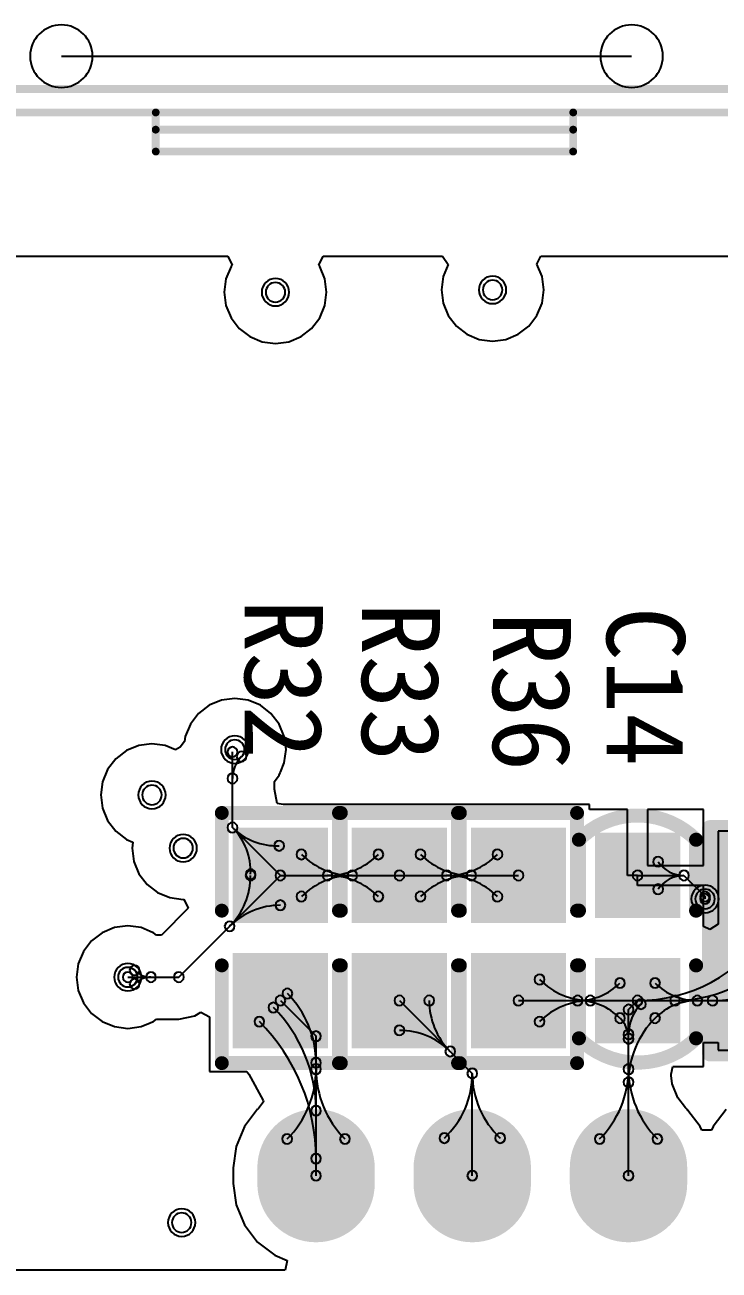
# Model space of a CAD drawing. Header units: inches. Extents: x 32166 to 34772, y 2386 to 4229.
# Drawn here: x 33713.7 to 33752.1, y 3808.8 to 3877.6 of the extents above; entities that cross this region are included whole.
import ezdxf

# ---------------------------------------------------------------- set-up
doc = ezdxf.new("R2010")
doc.units = ezdxf.units.IN
doc.header["$LTSCALE"] = 0.64311
doc.header["$MEASUREMENT"] = 0
for name, color, linetype in [('KEEPOUTLAYER', 6, 'CONTINUOUS'), ('MULTILAYER', 9, 'CONTINUOUS'), ('TOPLAYER', 1, 'CONTINUOUS'), ('TOPOVERLAY', 2, 'CONTINUOUS'), ('TOPPASTE', 8, 'CONTINUOUS'), ('TOPSOLDER', 216, 'CONTINUOUS')]:
    doc.layers.add(name, color=color, linetype=linetype)
doc.styles.get("Standard").update_dxf_attribs({"font": 'txt', "width": 0.8})

msp = doc.modelspace()

# ---------------------------------------------------------------- linework, layer by layer
at = {"layer": 'KEEPOUTLAYER'}
msp.add_line((33715.695, 3875.852), (33747.231, 3875.852), dxfattribs=at)
for centre, start, end in [((33715.695, 3875.852), 0, 180), ((33747.231, 3875.852), 0, 180), ((33715.695, 3875.852), 180, 0), ((33747.231, 3875.852), 180, 0)]:
    msp.add_arc(centre, 1.728, start, end, dxfattribs=at)
at = {"layer": 'MULTILAYER', "const_width": 5.616}
for points in [[(33729.778, 3813.557), (33729.778, 3814.421)], [(33738.418, 3814.421), (33738.418, 3813.557)], [(33747.058, 3814.421), (33747.058, 3813.557)]]:
    msp.add_lwpolyline(points, dxfattribs=at)
at = {"layer": 'MULTILAYER', "const_width": 2.808}
for points in [[(33731.182, 3814.421, 1), (33728.374, 3814.421, 1)], [(33739.822, 3814.421, 1), (33737.014, 3814.421, 1)], [(33748.462, 3814.421, 1), (33745.654, 3814.421, 1)], [(33731.182, 3813.557, 1), (33728.374, 3813.557, 1)], [(33739.822, 3813.557, 1), (33737.014, 3813.557, 1)], [(33748.462, 3813.557, 1), (33745.654, 3813.557, 1)]]:
    msp.add_lwpolyline(points, format="xyb", close=True, dxfattribs=at)
at = {"layer": 'MULTILAYER'}
for centre, start, end in [((33727.533, 3862.806), 0, 180), ((33727.533, 3862.806), 180, 0), ((33739.542, 3862.935), 0, 180), ((33739.542, 3862.935), 180, 0), ((33725.284, 3837.533), 0, 180), ((33725.284, 3837.533), 180, 0), ((33720.706, 3835.028), 0, 180), ((33720.706, 3835.028), 180, 0), ((33722.433, 3832.09), 0, 180), ((33722.433, 3832.09), 180, 0), ((33751.291, 3829.282), 0, 180), ((33751.291, 3829.282), 180, 0), ((33719.367, 3824.962), 0, 180), ((33719.367, 3824.962), 180, 0), ((33722.348, 3811.397), 0, 180), ((33722.348, 3811.397), 180, 0)]:
    msp.add_arc(centre, 0.54, start, end, dxfattribs=at)
at = {"layer": 'TOPLAYER'}
for p, q in [((33698.846, 3864.792), (33724.897, 3864.792)), ((33725.08, 3864.222), (33724.797, 3863.539)), ((33724.897, 3864.792), (33725.14, 3864.3)), ((33725.14, 3864.3), (33725.08, 3864.222)), ((33729.925, 3864.3), (33730.168, 3864.792)), ((33729.985, 3864.222), (33729.925, 3864.3)), ((33730.268, 3863.539), (33729.985, 3864.222)), ((33730.168, 3864.792), (33736.778, 3864.792)), ((33736.778, 3864.792), (33737.083, 3864.336)), ((33737.083, 3864.336), (33736.806, 3863.668)), ((33741.994, 3864.351), (33742.212, 3864.792)), ((33742.277, 3863.668), (33741.994, 3864.351)), ((33742.212, 3864.792), (33752.615, 3864.792)), ((33724.797, 3863.539), (33724.7, 3862.806)), ((33730.365, 3862.806), (33730.268, 3863.539)), ((33736.806, 3863.668), (33736.709, 3862.935)), ((33742.374, 3862.935), (33742.277, 3863.668)), ((33724.7, 3862.806), (33724.797, 3862.073)), ((33730.268, 3862.073), (33730.365, 3862.806)), ((33736.709, 3862.935), (33736.806, 3862.202)), ((33742.277, 3862.202), (33742.374, 3862.935)), ((33736.806, 3862.202), (33737.089, 3861.519)), ((33741.994, 3861.519), (33742.277, 3862.202)), ((33724.797, 3862.073), (33725.08, 3861.39)), ((33729.985, 3861.39), (33730.268, 3862.073)), ((33737.089, 3861.519), (33737.539, 3860.932)), ((33741.544, 3860.932), (33741.994, 3861.519)), ((33725.08, 3861.39), (33725.53, 3860.803)), ((33725.53, 3860.803), (33726.117, 3860.353)), ((33728.949, 3860.353), (33729.535, 3860.803)), ((33729.535, 3860.803), (33729.985, 3861.39)), ((33737.539, 3860.932), (33738.125, 3860.482)), ((33740.958, 3860.482), (33741.544, 3860.932)), ((33726.117, 3860.353), (33726.8, 3860.07)), ((33726.8, 3860.07), (33727.533, 3859.974)), ((33727.533, 3859.974), (33728.266, 3860.07)), ((33728.266, 3860.07), (33728.949, 3860.353)), ((33738.125, 3860.482), (33738.808, 3860.199)), ((33738.808, 3860.199), (33739.542, 3860.103)), ((33739.542, 3860.103), (33740.275, 3860.199)), ((33740.275, 3860.199), (33740.958, 3860.482)), ((33724.551, 3840.269), (33723.868, 3839.986)), ((33725.284, 3840.365), (33724.551, 3840.269)), ((33726.018, 3840.269), (33725.284, 3840.365)), ((33726.701, 3839.986), (33726.018, 3840.269)), ((33723.282, 3839.536), (33722.832, 3838.949)), ((33723.868, 3839.986), (33723.282, 3839.536)), ((33727.287, 3839.536), (33726.701, 3839.986)), ((33727.737, 3838.949), (33727.287, 3839.536)), ((33722.832, 3838.949), (33722.549, 3838.266)), ((33728.02, 3838.266), (33727.737, 3838.949)), ((33722.549, 3838.266), (33722.512, 3837.988)), ((33728.117, 3837.533), (33728.02, 3838.266)), ((33719.29, 3837.48), (33718.704, 3837.03)), ((33719.973, 3837.763), (33719.29, 3837.48)), ((33720.706, 3837.86), (33719.973, 3837.763)), ((33721.439, 3837.763), (33720.706, 3837.86)), ((33722.012, 3837.526), (33721.439, 3837.763)), ((33722.273, 3837.676), (33722.012, 3837.526)), ((33722.512, 3837.988), (33722.273, 3837.676)), ((33725.156, 3833.229), (33725.156, 3837.405)), ((33728.02, 3836.8), (33728.117, 3837.533)), ((33718.704, 3837.03), (33718.254, 3836.444)), ((33727.809, 3836.29), (33728.02, 3836.8)), ((33718.254, 3836.444), (33717.971, 3835.761)), ((33727.477, 3835.778), (33727.737, 3836.117)), ((33727.737, 3836.117), (33727.793, 3836.251)), ((33727.793, 3836.251), (33727.805, 3836.269)), ((33727.805, 3836.269), (33727.809, 3836.29)), ((33717.971, 3835.761), (33717.874, 3835.028)), ((33727.477, 3835.352), (33727.477, 3835.778)), ((33727.637, 3834.548), (33727.477, 3835.352)), ((33717.874, 3835.028), (33717.971, 3834.295)), ((33717.971, 3834.295), (33718.254, 3833.612)), ((33727.737, 3834.544), (33727.637, 3834.548)), ((33727.846, 3834.523), (33727.737, 3834.544)), ((33727.737, 3834.544), (33727.737, 3834.544)), ((33727.737, 3834.544), (33727.737, 3834.544)), ((33727.953, 3834.501), (33727.846, 3834.523)), ((33744.896, 3834.501), (33727.953, 3834.501)), ((33744.896, 3834.227), (33744.896, 3834.501)), ((33747.008, 3834.227), (33744.896, 3834.227)), ((33747.008, 3830.578), (33747.008, 3834.227)), ((33751.205, 3834.227), (33748.106, 3834.227)), ((33748.106, 3834.227), (33748.106, 3831.127)), ((33751.205, 3831.127), (33751.205, 3834.227)), ((33718.254, 3833.612), (33718.704, 3833.025)), ((33725.156, 3833.229), (33727.806, 3830.579)), ((33718.704, 3833.025), (33719.29, 3832.575)), ((33719.29, 3832.575), (33719.646, 3832.428)), ((33762.064, 3833.019), (33752.024, 3833.019)), ((33752.024, 3833.019), (33752.024, 3827.88)), ((33719.646, 3832.428), (33719.601, 3832.09)), ((33719.601, 3832.09), (33719.698, 3831.357)), ((33719.698, 3831.357), (33719.981, 3830.674)), ((33719.981, 3830.674), (33720.431, 3830.087)), ((33722.189, 3824.962), (33727.806, 3830.579)), ((33727.806, 3830.579), (33734.39, 3830.579)), ((33734.39, 3830.579), (33740.973, 3830.579)), ((33747.556, 3830.578), (33747.008, 3830.578)), ((33747.556, 3830.03), (33747.556, 3830.578)), ((33747.557, 3830.579), (33750.125, 3830.579)), ((33748.106, 3831.127), (33751.205, 3831.127)), ((33750.125, 3830.579), (33751.291, 3829.413)), ((33720.431, 3830.087), (33721.017, 3829.637)), ((33751.205, 3830.03), (33747.556, 3830.03)), ((33751.205, 3827.754), (33751.205, 3830.03)), ((33721.017, 3829.637), (33721.7, 3829.354)), ((33721.7, 3829.354), (33722.433, 3829.258)), ((33722.433, 3829.258), (33722.473, 3829.263)), ((33722.473, 3829.263), (33722.715, 3828.771)), ((33751.291, 3829.282), (33751.291, 3829.413)), ((33722.715, 3828.771), (33721.228, 3827.283)), ((33718.634, 3827.698), (33717.951, 3827.415)), ((33719.367, 3827.794), (33718.634, 3827.698)), ((33720.1, 3827.698), (33719.367, 3827.794)), ((33720.61, 3827.487), (33720.1, 3827.698)), ((33751.561, 3827.586), (33751.205, 3827.754)), ((33752.024, 3827.88), (33751.561, 3827.586)), ((33717.951, 3827.415), (33717.364, 3826.965)), ((33720.631, 3827.482), (33720.61, 3827.487)), ((33720.649, 3827.47), (33720.631, 3827.482)), ((33720.783, 3827.415), (33720.649, 3827.47)), ((33720.955, 3827.283), (33720.783, 3827.415)), ((33721.228, 3827.283), (33720.955, 3827.283)), ((33716.914, 3826.378), (33716.631, 3825.695)), ((33717.364, 3826.965), (33716.914, 3826.378)), ((33716.631, 3825.695), (33716.535, 3824.962)), ((33716.535, 3824.962), (33716.631, 3824.229)), ((33719.367, 3824.962), (33722.189, 3824.962)), ((33716.631, 3824.229), (33716.914, 3823.546)), ((33727.806, 3823.667), (33729.778, 3821.694)), ((33734.39, 3823.667), (33738.418, 3819.638)), ((33740.973, 3823.667), (33747.557, 3823.667)), ((33747.058, 3823.168), (33747.557, 3823.667)), ((33747.557, 3823.667), (33753.74, 3823.667)), ((33716.914, 3823.546), (33717.364, 3822.959)), ((33717.364, 3822.959), (33717.951, 3822.509)), ((33723.078, 3822.818), (33723.4, 3823.033)), ((33723.4, 3823.033), (33723.884, 3822.774)), ((33747.058, 3813.989), (33747.058, 3823.168)), ((33717.951, 3822.509), (33718.634, 3822.226)), ((33718.634, 3822.226), (33719.367, 3822.13)), ((33719.367, 3822.13), (33720.1, 3822.226)), ((33720.1, 3822.226), (33720.61, 3822.438)), ((33720.61, 3822.438), (33720.631, 3822.442)), ((33720.631, 3822.442), (33720.649, 3822.454)), ((33720.649, 3822.454), (33720.783, 3822.509)), ((33720.783, 3822.509), (33720.955, 3822.641)), ((33720.955, 3822.641), (33722.189, 3822.641)), ((33722.189, 3822.641), (33723.078, 3822.818)), ((33723.884, 3822.774), (33723.884, 3819.744)), ((33729.778, 3813.989), (33729.778, 3821.694)), ((33751.205, 3820.018), (33751.205, 3821.345)), ((33751.205, 3821.345), (33752.024, 3821.345)), ((33752.024, 3821.345), (33752.024, 3820.923)), ((33752.024, 3820.923), (33762.064, 3820.923)), ((33723.884, 3819.744), (33725.957, 3819.744)), ((33725.957, 3819.744), (33726.069, 3819.607)), ((33726.069, 3819.607), (33726.847, 3818.152)), ((33738.418, 3813.989), (33738.418, 3819.638)), ((33749.41, 3819.517), (33749.425, 3819.594)), ((33749.47, 3819.061), (33749.41, 3819.517)), ((33749.425, 3819.594), (33749.51, 3820.018)), ((33749.51, 3820.018), (33751.205, 3820.018)), ((33749.785, 3818.301), (33749.47, 3819.061)), ((33726.873, 3818.067), (33726.587, 3817.695)), ((33726.847, 3818.152), (33726.873, 3818.067)), ((33750.211, 3817.746), (33749.785, 3818.301)), ((33726.493, 3817.591), (33725.816, 3816.709)), ((33726.539, 3817.66), (33726.493, 3817.591)), ((33726.543, 3817.656), (33726.539, 3817.66)), ((33726.577, 3817.683), (33726.543, 3817.656)), ((33726.587, 3817.695), (33726.577, 3817.683)), ((33750.259, 3817.683), (33750.211, 3817.746)), ((33750.293, 3817.656), (33750.259, 3817.683)), ((33750.297, 3817.66), (33750.293, 3817.656)), ((33750.343, 3817.591), (33750.297, 3817.66)), ((33751.021, 3816.709), (33750.343, 3817.591)), ((33752.463, 3817.656), (33751.736, 3816.709)), ((33725.816, 3816.709), (33725.359, 3815.605)), ((33751.104, 3816.507), (33751.021, 3816.709)), ((33751.736, 3816.709), (33751.653, 3816.507)), ((33751.653, 3816.507), (33751.104, 3816.507)), ((33725.359, 3815.605), (33725.203, 3814.421)), ((33725.203, 3814.421), (33725.203, 3813.557)), ((33725.203, 3813.557), (33725.359, 3812.373)), ((33725.359, 3812.373), (33725.816, 3811.27)), ((33725.816, 3811.27), (33726.543, 3810.322)), ((33726.543, 3810.322), (33727.491, 3809.595)), ((33727.491, 3809.595), (33728.176, 3809.311)), ((33728.176, 3809.311), (33728.069, 3808.773)), ((33728.069, 3808.773), (33711.493, 3808.773))]:
    msp.add_line(p, q, dxfattribs=at)
at = {"layer": 'TOPLAYER', "const_width": 5.616}
for points in [[(33729.778, 3813.557), (33729.778, 3814.421)], [(33738.418, 3814.421), (33738.418, 3813.557)], [(33747.058, 3814.421), (33747.058, 3813.557)]]:
    msp.add_lwpolyline(points, dxfattribs=at)
at = {"layer": 'TOPLAYER', "const_width": 2.808}
for points in [[(33731.182, 3814.421, 1), (33728.374, 3814.421, 1)], [(33739.822, 3814.421, 1), (33737.014, 3814.421, 1)], [(33748.462, 3814.421, 1), (33745.654, 3814.421, 1)], [(33731.182, 3813.557, 1), (33728.374, 3813.557, 1)], [(33739.822, 3813.557, 1), (33737.014, 3813.557, 1)], [(33748.462, 3813.557, 1), (33745.654, 3813.557, 1)]]:
    msp.add_lwpolyline(points, format="xyb", close=True, dxfattribs=at)
at = {"layer": 'TOPLAYER'}
for centre, radius, start, end in [((33727.533, 3862.806), 0.54, 0, 180), ((33727.533, 3862.806), 0.54, 180, 0), ((33739.542, 3862.935), 0.54, 0, 180), ((33739.542, 3862.935), 0.54, 180, 0), ((33725.284, 3837.533), 0.54, 0, 180), ((33725.284, 3837.533), 0.54, 180, 0), ((33725.156, 3837.405), 0.274, 0, 180), ((33725.156, 3837.405), 0.274, 180, 0), ((33725.66, 3837.157), 0.274, 0, 180), ((33725.66, 3837.157), 0.274, 0, 180), ((33726.878, 3835.94), 1.722, 134.99977, 179.99977), ((33726.878, 3835.94), 1.722, 134.99977, 179.99977), ((33725.66, 3837.157), 0.274, 180, 0), ((33725.66, 3837.157), 0.274, 180, 0), ((33725.156, 3835.94), 0.274, 0, 180), ((33725.156, 3835.94), 0.274, 0, 180), ((33720.706, 3835.028), 0.54, 0, 180), ((33725.156, 3835.94), 0.274, 180, 0), ((33725.156, 3835.94), 0.274, 180, 0), ((33720.706, 3835.028), 0.54, 180, 0), ((33725.156, 3833.229), 0.274, 0, 180), ((33725.156, 3833.229), 0.274, 0, 180), ((33725.156, 3833.229), 0.274, 0, 180), ((33725.156, 3833.229), 0.274, 0, 180), ((33725.156, 3833.229), 0.274, 0, 180), ((33725.156, 3833.229), 0.274, 0, 180), ((33725.156, 3833.229), 0.274, 180, 0), ((33725.156, 3833.229), 0.274, 180, 0), ((33725.156, 3833.229), 0.274, 180, 0), ((33725.156, 3833.229), 0.274, 180, 0), ((33725.156, 3833.229), 0.274, 180, 0), ((33725.156, 3833.229), 0.274, 180, 0), ((33727.591, 3835.664), 3.444, 225.00008, 272.42008), ((33727.591, 3835.664), 3.444, 225.00008, 272.42008), ((33722.721, 3830.794), 3.444, 357.57992, 44.99992), ((33722.721, 3830.794), 3.444, 357.57992, 44.99992), ((33722.433, 3832.09), 0.54, 0, 180), ((33722.433, 3832.09), 0.54, 180, 0), ((33727.737, 3832.223), 0.274, 0, 180), ((33727.737, 3832.223), 0.274, 0, 180), ((33727.737, 3832.223), 0.274, 180, 0), ((33727.737, 3832.223), 0.274, 180, 0), ((33728.97, 3831.743), 0.274, 0, 180), ((33728.97, 3831.743), 0.274, 0, 180), ((33733.226, 3831.743), 0.274, 0, 180), ((33733.226, 3831.743), 0.274, 0, 180), ((33735.554, 3831.743), 0.274, 0, 180), ((33735.554, 3831.743), 0.274, 0, 180), ((33739.81, 3831.743), 0.274, 0, 180), ((33739.81, 3831.743), 0.274, 0, 180), ((33728.97, 3831.743), 0.274, 180, 0), ((33728.97, 3831.743), 0.274, 180, 0), ((33731.78, 3834.552), 3.974, 225, 270), ((33731.78, 3834.552), 3.974, 225, 270), ((33730.416, 3834.552), 3.974, 270, 315), ((33730.416, 3834.552), 3.974, 270, 315), ((33733.226, 3831.743), 0.274, 180, 0), ((33733.226, 3831.743), 0.274, 180, 0), ((33735.554, 3831.743), 0.274, 180, 0), ((33735.554, 3831.743), 0.274, 180, 0), ((33738.363, 3834.552), 3.974, 225, 270), ((33738.363, 3834.552), 3.974, 225, 270), ((33737, 3834.552), 3.974, 270, 315), ((33737, 3834.552), 3.974, 270, 315), ((33739.81, 3831.743), 0.274, 180, 0), ((33739.81, 3831.743), 0.274, 180, 0), ((33748.697, 3831.341), 0.274, 0, 180), ((33748.697, 3831.341), 0.274, 0, 180), ((33748.697, 3831.341), 0.274, 180, 0), ((33748.697, 3831.341), 0.274, 180, 0), ((33750.125, 3832.296), 1.718, 213.77906, 270.00006), ((33750.125, 3832.296), 1.718, 213.77906, 270.00006), ((33722.187, 3830.579), 3.974, 315, 0), ((33722.187, 3830.579), 3.974, 315, 0), ((33726.16, 3830.579), 0.274, 0, 180), ((33726.16, 3830.579), 0.274, 0, 180), ((33726.16, 3830.579), 0.274, 180, 0), ((33726.16, 3830.579), 0.274, 180, 0), ((33726.162, 3830.648), 0.274, 0, 180), ((33726.162, 3830.648), 0.274, 0, 180), ((33726.162, 3830.648), 0.274, 180, 0), ((33726.162, 3830.648), 0.274, 180, 0), ((33727.806, 3830.579), 0.274, 0, 180), ((33727.806, 3830.579), 0.274, 0, 180), ((33727.806, 3830.579), 0.274, 0, 180), ((33727.806, 3830.579), 0.274, 180, 0), ((33727.806, 3830.579), 0.274, 180, 0), ((33727.806, 3830.579), 0.274, 180, 0), ((33731.78, 3826.605), 3.974, 90, 135), ((33731.78, 3826.605), 3.974, 90, 135), ((33730.416, 3830.579), 0.274, 0, 180), ((33730.416, 3830.579), 0.274, 0, 180), ((33730.416, 3830.579), 0.274, 0, 180), ((33730.416, 3830.579), 0.274, 0, 180), ((33730.416, 3830.579), 0.274, 180, 0), ((33730.416, 3830.579), 0.274, 180, 0), ((33730.416, 3830.579), 0.274, 180, 0), ((33730.416, 3830.579), 0.274, 180, 0), ((33730.416, 3826.605), 3.974, 45, 90), ((33730.416, 3826.605), 3.974, 45, 90), ((33731.78, 3830.579), 0.274, 0, 180), ((33731.78, 3830.579), 0.274, 0, 180), ((33731.78, 3830.579), 0.274, 0, 180), ((33731.78, 3830.579), 0.274, 0, 180), ((33731.78, 3830.579), 0.274, 180, 0), ((33731.78, 3830.579), 0.274, 180, 0), ((33731.78, 3830.579), 0.274, 180, 0), ((33731.78, 3830.579), 0.274, 180, 0), ((33734.39, 3830.579), 0.274, 0, 180), ((33734.39, 3830.579), 0.274, 0, 180), ((33734.39, 3830.579), 0.274, 180, 0), ((33734.39, 3830.579), 0.274, 180, 0), ((33738.363, 3826.605), 3.974, 90, 135), ((33738.363, 3826.605), 3.974, 90, 135), ((33737, 3830.579), 0.274, 0, 180), ((33737, 3830.579), 0.274, 0, 180), ((33737, 3830.579), 0.274, 0, 180), ((33737, 3830.579), 0.274, 0, 180), ((33737, 3830.579), 0.274, 180, 0), ((33737, 3830.579), 0.274, 180, 0), ((33737, 3830.579), 0.274, 180, 0), ((33737, 3830.579), 0.274, 180, 0), ((33737, 3826.605), 3.974, 45, 90), ((33737, 3826.605), 3.974, 45, 90), ((33738.363, 3830.579), 0.274, 0, 180), ((33738.363, 3830.579), 0.274, 0, 180), ((33738.363, 3830.579), 0.274, 0, 180), ((33738.363, 3830.579), 0.274, 0, 180), ((33738.363, 3830.579), 0.274, 180, 0), ((33738.363, 3830.579), 0.274, 180, 0), ((33738.363, 3830.579), 0.274, 180, 0), ((33738.363, 3830.579), 0.274, 180, 0), ((33740.973, 3830.579), 0.274, 0, 180), ((33740.973, 3830.579), 0.274, 180, 0), ((33747.557, 3830.579), 0.274, 0, 180), ((33747.557, 3830.579), 0.274, 180, 0), ((33750.125, 3828.861), 1.718, 89.99994, 146.22094), ((33750.125, 3828.861), 1.718, 89.99994, 146.22094), ((33750.125, 3830.579), 0.274, 0, 180), ((33750.125, 3830.579), 0.274, 0, 180), ((33750.125, 3830.579), 0.274, 0, 180), ((33750.125, 3830.579), 0.274, 0, 180), ((33750.125, 3830.579), 0.274, 180, 0), ((33750.125, 3830.579), 0.274, 180, 0), ((33750.125, 3830.579), 0.274, 180, 0), ((33750.125, 3830.579), 0.274, 180, 0), ((33750.125, 3830.579), 0.274, 0, 180), ((33750.125, 3830.579), 0.274, 0, 180), ((33750.125, 3830.579), 0.274, 180, 0), ((33750.125, 3830.579), 0.274, 180, 0), ((33748.697, 3829.816), 0.274, 0, 180), ((33748.697, 3829.816), 0.274, 0, 180), ((33748.697, 3829.816), 0.274, 180, 0), ((33748.697, 3829.816), 0.274, 180, 0), ((33751.291, 3829.282), 0.54, 0, 180), ((33727.806, 3828.933), 0.274, 0, 180), ((33727.806, 3828.933), 0.274, 0, 180), ((33728.97, 3829.415), 0.274, 0, 180), ((33728.97, 3829.415), 0.274, 0, 180), ((33728.97, 3829.415), 0.274, 180, 0), ((33728.97, 3829.415), 0.274, 180, 0), ((33733.226, 3829.415), 0.274, 0, 180), ((33733.226, 3829.415), 0.274, 0, 180), ((33733.226, 3829.415), 0.274, 180, 0), ((33733.226, 3829.415), 0.274, 180, 0), ((33735.554, 3829.415), 0.274, 0, 180), ((33735.554, 3829.415), 0.274, 0, 180), ((33735.554, 3829.415), 0.274, 180, 0), ((33735.554, 3829.415), 0.274, 180, 0), ((33739.81, 3829.415), 0.274, 0, 180), ((33739.81, 3829.415), 0.274, 0, 180), ((33739.81, 3829.415), 0.274, 180, 0), ((33739.81, 3829.415), 0.274, 180, 0), ((33751.291, 3829.282), 0.54, 180, 0), ((33751.291, 3829.413), 0.274, 0, 180), ((33751.291, 3829.413), 0.274, 0, 180), ((33751.291, 3829.282), 0.274, 0, 180), ((33751.291, 3829.413), 0.274, 180, 0), ((33751.291, 3829.413), 0.274, 180, 0), ((33751.291, 3829.282), 0.274, 180, 0), ((33727.806, 3824.959), 3.974, 90, 135), ((33727.806, 3824.959), 3.974, 90, 135), ((33727.806, 3828.933), 0.274, 180, 0), ((33727.806, 3828.933), 0.274, 180, 0), ((33724.996, 3827.769), 0.274, 0, 180), ((33724.996, 3827.769), 0.274, 0, 180), ((33724.996, 3827.769), 0.274, 0, 180), ((33724.996, 3827.769), 0.274, 0, 180), ((33724.996, 3827.769), 0.274, 180, 0), ((33724.996, 3827.769), 0.274, 180, 0), ((33724.996, 3827.769), 0.274, 180, 0), ((33724.996, 3827.769), 0.274, 180, 0), ((33747.557, 3832.398), 8.731, 269.99999, 325.76499), ((33747.557, 3832.398), 8.731, 269.99999, 325.76499), ((33749.631, 3830.987), 7.32, 269.99997, 325.76497), ((33749.631, 3830.987), 7.32, 269.99997, 325.76497), ((33751.705, 3829.575), 5.909, 269.99995, 325.76495), ((33751.705, 3829.575), 5.909, 269.99995, 325.76495), ((33719.367, 3824.962), 0.54, 0, 180), ((33719.367, 3824.962), 0.54, 180, 0), ((33719.367, 3824.962), 0.274, 0, 180), ((33719.367, 3824.962), 0.274, 180, 0), ((33719.743, 3825.338), 0.274, 0, 180), ((33719.743, 3825.338), 0.274, 0, 180), ((33719.743, 3825.338), 0.274, 180, 0), ((33719.743, 3825.338), 0.274, 180, 0), ((33720.65, 3826.245), 1.283, 224.99963, 269.99963), ((33720.65, 3826.245), 1.283, 224.99963, 269.99963), ((33720.65, 3823.679), 1.283, 90.00037, 135.00037), ((33720.65, 3823.679), 1.283, 90.00037, 135.00037), ((33720.65, 3824.962), 0.274, 0, 180), ((33720.65, 3824.962), 0.274, 0, 180), ((33720.65, 3824.962), 0.274, 0, 180), ((33720.65, 3824.962), 0.274, 0, 180), ((33720.65, 3824.962), 0.274, 180, 0), ((33720.65, 3824.962), 0.274, 180, 0), ((33720.65, 3824.962), 0.274, 180, 0), ((33720.65, 3824.962), 0.274, 180, 0), ((33722.189, 3824.962), 0.274, 0, 180), ((33722.189, 3824.962), 0.274, 0, 180), ((33722.189, 3824.962), 0.274, 180, 0), ((33722.189, 3824.962), 0.274, 180, 0), ((33742.137, 3824.831), 0.274, 0, 180), ((33742.137, 3824.831), 0.274, 0, 180), ((33719.743, 3824.586), 0.274, 0, 180), ((33719.743, 3824.586), 0.274, 0, 180), ((33719.743, 3824.586), 0.274, 180, 0), ((33719.743, 3824.586), 0.274, 180, 0), ((33728.194, 3824.055), 0.274, 0, 180), ((33728.194, 3824.055), 0.274, 0, 180), ((33742.137, 3824.831), 0.274, 180, 0), ((33742.137, 3824.831), 0.274, 180, 0), ((33744.947, 3827.64), 3.974, 225, 270), ((33744.947, 3827.64), 3.974, 225, 270), ((33744.246, 3826.978), 3.311, 269.99986, 314.99986), ((33744.246, 3826.978), 3.311, 269.99986, 314.99986), ((33746.587, 3824.637), 0.274, 0, 180), ((33746.587, 3824.637), 0.274, 0, 180), ((33746.587, 3824.637), 0.274, 180, 0), ((33746.587, 3824.637), 0.274, 180, 0), ((33748.527, 3824.637), 0.274, 0, 180), ((33748.527, 3824.637), 0.274, 0, 180), ((33748.527, 3824.637), 0.274, 180, 0), ((33748.527, 3824.637), 0.274, 180, 0), ((33750.868, 3826.978), 3.311, 225.00014, 270.00014), ((33750.868, 3826.978), 3.311, 225.00014, 270.00014), ((33727.806, 3823.667), 0.274, 0, 180), ((33727.806, 3823.667), 0.274, 180, 0), ((33728.194, 3824.055), 0.274, 180, 0), ((33728.194, 3824.055), 0.274, 180, 0), ((33724.369, 3820.23), 5.409, 0.00009, 45.00009), ((33724.369, 3820.23), 5.409, 0.00009, 45.00009), ((33734.39, 3823.667), 0.274, 0, 180), ((33734.39, 3823.667), 0.274, 180, 0), ((33736.036, 3823.667), 0.274, 0, 180), ((33736.036, 3823.667), 0.274, 0, 180), ((33736.036, 3823.667), 0.274, 180, 0), ((33736.036, 3823.667), 0.274, 180, 0), ((33740.009, 3823.667), 3.974, 180, 225), ((33740.009, 3823.667), 3.974, 180, 225), ((33740.973, 3823.667), 0.274, 0, 180), ((33740.973, 3823.667), 0.274, 180, 0), ((33744.947, 3819.693), 3.974, 90, 135), ((33744.947, 3819.693), 3.974, 90, 135), ((33744.246, 3823.667), 0.274, 0, 180), ((33744.246, 3823.667), 0.274, 0, 180), ((33744.246, 3823.667), 0.274, 0, 180), ((33744.246, 3823.667), 0.274, 0, 180), ((33744.246, 3823.667), 0.274, 180, 0), ((33744.246, 3823.667), 0.274, 180, 0), ((33744.246, 3823.667), 0.274, 180, 0), ((33744.246, 3823.667), 0.274, 180, 0), ((33744.246, 3820.355), 3.311, 45.00014, 90.00014), ((33744.246, 3820.355), 3.311, 45.00014, 90.00014), ((33744.947, 3823.667), 0.274, 0, 180), ((33744.947, 3823.667), 0.274, 0, 180), ((33744.947, 3823.667), 0.274, 0, 180), ((33744.947, 3823.667), 0.274, 0, 180), ((33744.947, 3823.667), 0.274, 180, 0), ((33744.947, 3823.667), 0.274, 180, 0), ((33744.947, 3823.667), 0.274, 180, 0), ((33744.947, 3823.667), 0.274, 180, 0), ((33747.557, 3823.667), 0.274, 0, 180), ((33747.557, 3823.667), 0.274, 0, 180), ((33747.557, 3823.667), 0.274, 0, 180), ((33747.557, 3823.667), 0.274, 0, 180), ((33747.557, 3823.667), 0.274, 0, 180), ((33747.557, 3823.667), 0.274, 180, 0), ((33747.557, 3823.667), 0.274, 180, 0), ((33747.557, 3823.667), 0.274, 180, 0), ((33747.557, 3823.667), 0.274, 180, 0), ((33747.557, 3823.667), 0.274, 180, 0), ((33747.751, 3823.473), 0.274, 0, 180), ((33747.751, 3823.473), 0.274, 0, 180), ((33750.868, 3820.355), 3.311, 89.99986, 134.99986), ((33750.868, 3820.355), 3.311, 89.99986, 134.99986), ((33749.631, 3823.667), 0.274, 0, 180), ((33749.631, 3823.667), 0.274, 0, 180), ((33749.631, 3823.667), 0.274, 180, 0), ((33749.631, 3823.667), 0.274, 180, 0), ((33750.868, 3823.667), 0.274, 0, 180), ((33750.868, 3823.667), 0.274, 0, 180), ((33750.868, 3823.667), 0.274, 0, 180), ((33750.868, 3823.667), 0.274, 0, 180), ((33750.868, 3823.667), 0.274, 180, 0), ((33750.868, 3823.667), 0.274, 180, 0), ((33750.868, 3823.667), 0.274, 180, 0), ((33750.868, 3823.667), 0.274, 180, 0), ((33751.705, 3823.667), 0.274, 0, 180), ((33751.705, 3823.667), 0.274, 0, 180), ((33751.705, 3823.667), 0.274, 180, 0), ((33751.705, 3823.667), 0.274, 180, 0), ((33727.418, 3823.279), 0.274, 0, 180), ((33727.418, 3823.279), 0.274, 0, 180), ((33727.418, 3823.279), 0.274, 180, 0), ((33727.418, 3823.279), 0.274, 180, 0), ((33721.72, 3817.581), 8.059, 359.99994, 44.99994), ((33721.72, 3817.581), 8.059, 359.99994, 44.99994), ((33746.587, 3822.697), 0.274, 0, 180), ((33746.587, 3822.697), 0.274, 0, 180), ((33746.587, 3822.697), 0.274, 0, 180), ((33746.587, 3822.697), 0.274, 0, 180), ((33747.058, 3823.168), 0.274, 0, 180), ((33747.058, 3823.168), 0.274, 0, 180), ((33747.058, 3823.168), 0.274, 180, 0), ((33747.058, 3823.168), 0.274, 180, 0), ((33749.423, 3821.8), 2.365, 134.9998, 179.9998), ((33749.423, 3821.8), 2.365, 134.9998, 179.9998), ((33747.751, 3823.473), 0.274, 180, 0), ((33747.751, 3823.473), 0.274, 180, 0), ((33748.527, 3822.697), 0.274, 0, 180), ((33748.527, 3822.697), 0.274, 0, 180), ((33748.527, 3822.697), 0.274, 0, 180), ((33748.527, 3822.697), 0.274, 0, 180), ((33726.642, 3822.503), 0.274, 0, 180), ((33726.642, 3822.503), 0.274, 0, 180), ((33726.642, 3822.503), 0.274, 180, 0), ((33726.642, 3822.503), 0.274, 180, 0), ((33719.071, 3814.931), 10.708, 0, 45), ((33719.071, 3814.931), 10.708, 0, 45), ((33734.39, 3822.021), 0.274, 0, 180), ((33734.39, 3822.021), 0.274, 0, 180), ((33742.137, 3822.503), 0.274, 0, 180), ((33742.137, 3822.503), 0.274, 0, 180), ((33742.137, 3822.503), 0.274, 180, 0), ((33742.137, 3822.503), 0.274, 180, 0), ((33746.587, 3822.697), 0.274, 180, 0), ((33746.587, 3822.697), 0.274, 180, 0), ((33746.587, 3822.697), 0.274, 180, 0), ((33746.587, 3822.697), 0.274, 180, 0), ((33745.45, 3821.559), 1.609, 359.99971, 44.99971), ((33745.45, 3821.559), 1.609, 359.99971, 44.99971), ((33752.072, 3819.151), 5.014, 135.00009, 180.00009), ((33752.072, 3819.151), 5.014, 135.00009, 180.00009), ((33748.527, 3822.697), 0.274, 180, 0), ((33748.527, 3822.697), 0.274, 180, 0), ((33748.527, 3822.697), 0.274, 180, 0), ((33748.527, 3822.697), 0.274, 180, 0), ((33729.778, 3821.694), 0.274, 0, 180), ((33729.778, 3821.694), 0.274, 0, 180), ((33729.778, 3821.694), 0.274, 180, 0), ((33729.778, 3821.694), 0.274, 180, 0), ((33734.39, 3822.021), 0.274, 180, 0), ((33734.39, 3822.021), 0.274, 180, 0), ((33734.39, 3818.047), 3.974, 45, 90), ((33734.39, 3818.047), 3.974, 45, 90), ((33747.058, 3821.8), 0.274, 0, 180), ((33747.058, 3821.8), 0.274, 0, 180), ((33747.058, 3821.559), 0.274, 0, 180), ((33747.058, 3821.559), 0.274, 0, 180), ((33747.058, 3821.8), 0.274, 180, 0), ((33747.058, 3821.8), 0.274, 180, 0), ((33747.058, 3821.559), 0.274, 180, 0), ((33747.058, 3821.559), 0.274, 180, 0), ((33737.2, 3820.857), 0.274, 0, 180), ((33737.2, 3820.857), 0.274, 0, 180), ((33737.2, 3820.857), 0.274, 0, 180), ((33737.2, 3820.857), 0.274, 0, 180), ((33737.2, 3820.857), 0.274, 180, 0), ((33737.2, 3820.857), 0.274, 180, 0), ((33737.2, 3820.857), 0.274, 180, 0), ((33737.2, 3820.857), 0.274, 180, 0), ((33729.778, 3820.23), 0.274, 0, 180), ((33729.778, 3820.23), 0.274, 0, 180), ((33729.778, 3820.23), 0.274, 180, 0), ((33729.778, 3820.23), 0.274, 180, 0), ((33729.778, 3819.876), 0.274, 0, 180), ((33729.778, 3819.876), 0.274, 0, 180), ((33729.778, 3819.876), 0.274, 0, 180), ((33729.778, 3819.876), 0.274, 0, 180), ((33747.058, 3819.876), 0.274, 0, 180), ((33747.058, 3819.876), 0.274, 0, 180), ((33747.058, 3819.876), 0.274, 0, 180), ((33747.058, 3819.876), 0.274, 0, 180), ((33724.324, 3819.876), 5.455, 314.99999, 359.99999), ((33724.324, 3819.876), 5.455, 314.99999, 359.99999), ((33729.778, 3819.876), 0.274, 180, 0), ((33729.778, 3819.876), 0.274, 180, 0), ((33729.778, 3819.876), 0.274, 180, 0), ((33729.778, 3819.876), 0.274, 180, 0), ((33735.233, 3819.876), 5.455, 180.00001, 225.00001), ((33735.233, 3819.876), 5.455, 180.00001, 225.00001), ((33733.526, 3819.638), 4.893, 313.16407, 0.00007), ((33733.526, 3819.638), 4.893, 313.16407, 0.00007), ((33738.418, 3819.638), 0.274, 0, 180), ((33738.418, 3819.638), 0.274, 0, 180), ((33738.418, 3819.638), 0.274, 0, 180), ((33738.418, 3819.638), 0.274, 0, 180), ((33738.418, 3819.638), 0.274, 0, 180), ((33738.418, 3819.638), 0.274, 0, 180), ((33738.418, 3819.638), 0.274, 180, 0), ((33738.418, 3819.638), 0.274, 180, 0), ((33738.418, 3819.638), 0.274, 180, 0), ((33738.418, 3819.638), 0.274, 180, 0), ((33738.418, 3819.638), 0.274, 180, 0), ((33738.418, 3819.638), 0.274, 180, 0), ((33743.311, 3819.638), 4.893, 179.99993, 226.83593), ((33743.311, 3819.638), 4.893, 179.99993, 226.83593), ((33741.604, 3819.876), 5.455, 314.99999, 359.99999), ((33741.604, 3819.876), 5.455, 314.99999, 359.99999), ((33747.058, 3819.876), 0.274, 180, 0), ((33747.058, 3819.876), 0.274, 180, 0), ((33747.058, 3819.876), 0.274, 180, 0), ((33747.058, 3819.876), 0.274, 180, 0), ((33752.513, 3819.876), 5.455, 180.00001, 225.00001), ((33752.513, 3819.876), 5.455, 180.00001, 225.00001), ((33747.058, 3819.151), 0.274, 0, 180), ((33747.058, 3819.151), 0.274, 0, 180), ((33747.058, 3819.151), 0.274, 180, 0), ((33747.058, 3819.151), 0.274, 180, 0), ((33729.778, 3817.581), 0.274, 0, 180), ((33729.778, 3817.581), 0.274, 0, 180), ((33729.778, 3817.581), 0.274, 180, 0), ((33729.778, 3817.581), 0.274, 180, 0), ((33728.181, 3816.019), 0.274, 0, 180), ((33728.181, 3816.019), 0.274, 0, 180), ((33728.181, 3816.019), 0.274, 180, 0), ((33728.181, 3816.019), 0.274, 180, 0), ((33731.376, 3816.019), 0.274, 0, 180), ((33731.376, 3816.019), 0.274, 0, 180), ((33731.376, 3816.019), 0.274, 180, 0), ((33731.376, 3816.019), 0.274, 180, 0), ((33736.873, 3816.069), 0.274, 0, 180), ((33736.873, 3816.069), 0.274, 0, 180), ((33736.873, 3816.069), 0.274, 180, 0), ((33736.873, 3816.069), 0.274, 180, 0), ((33739.964, 3816.069), 0.274, 0, 180), ((33739.964, 3816.069), 0.274, 0, 180), ((33739.964, 3816.069), 0.274, 180, 0), ((33739.964, 3816.069), 0.274, 180, 0), ((33745.461, 3816.019), 0.274, 0, 180), ((33745.461, 3816.019), 0.274, 0, 180), ((33745.461, 3816.019), 0.274, 180, 0), ((33745.461, 3816.019), 0.274, 180, 0), ((33748.656, 3816.019), 0.274, 0, 180), ((33748.656, 3816.019), 0.274, 0, 180), ((33748.656, 3816.019), 0.274, 180, 0), ((33748.656, 3816.019), 0.274, 180, 0), ((33729.778, 3814.931), 0.274, 0, 180), ((33729.778, 3814.931), 0.274, 0, 180), ((33729.778, 3814.931), 0.274, 180, 0), ((33729.778, 3814.931), 0.274, 180, 0), ((33729.778, 3813.989), 0.274, 0, 180), ((33729.778, 3813.989), 0.274, 180, 0), ((33738.418, 3813.989), 0.274, 0, 180), ((33738.418, 3813.989), 0.274, 180, 0), ((33747.058, 3813.989), 0.274, 0, 180), ((33747.058, 3813.989), 0.274, 180, 0), ((33722.348, 3811.397), 0.54, 0, 180), ((33722.348, 3811.397), 0.54, 180, 0)]:
    msp.add_arc(centre, radius, start, end, dxfattribs=at)
for points in [[(33730.001, 3828.384), (33730.001, 3832.773), (33725.612, 3828.384), (33725.612, 3832.773)], [(33736.584, 3828.384), (33736.584, 3832.773), (33732.195, 3828.384), (33732.195, 3832.773)], [(33743.168, 3828.384), (33743.168, 3832.773), (33738.779, 3828.384), (33738.779, 3832.773)], [(33745.637, 3832.499), (33745.637, 3828.658), (33749.477, 3832.499), (33749.477, 3828.658)], [(33730.001, 3821.472), (33730.001, 3825.861), (33725.612, 3821.472), (33725.612, 3825.861)], [(33736.584, 3821.472), (33736.584, 3825.861), (33732.195, 3821.472), (33732.195, 3825.861)], [(33743.168, 3821.472), (33743.168, 3825.861), (33738.779, 3821.472), (33738.779, 3825.861)], [(33745.637, 3825.587), (33745.637, 3821.746), (33749.477, 3825.587), (33749.477, 3821.746)]]:
    msp.add_solid(points, dxfattribs=at)
at = {"layer": 'TOPOVERLAY'}
for points, const_width in [([(33622.417, 3874.037), (33765.409, 3874.037)], 0.432), ([(33622.417, 3872.741), (33765.409, 3872.741)], 0.432), ([(33720.913, 3870.581), (33720.913, 3872.741)], 0.432), ([(33744, 3871.791), (33744, 3872.741)], 0.432), ([(33720.913, 3871.791), (33744, 3871.791)], 0.432), ([(33743.995, 3870.581), (33743.995, 3871.791)], 0.432), ([(33720.913, 3870.581), (33743.995, 3870.581)], 0.432), ([(33724.566, 3834.035), (33731.046, 3834.035)], 0.768), ([(33724.566, 3828.635), (33724.566, 3834.035)], 0.768), ([(33731.046, 3828.635), (33731.046, 3834.035)], 0.768), ([(33731.15, 3834.035), (33737.63, 3834.035)], 0.768), ([(33731.15, 3828.635), (33731.15, 3834.035)], 0.768), ([(33737.63, 3828.635), (33737.63, 3834.035)], 0.768), ([(33737.733, 3834.035), (33744.213, 3834.035)], 0.768), ([(33737.733, 3828.635), (33737.733, 3834.035)], 0.768), ([(33744.213, 3828.635), (33744.213, 3834.035)], 0.768), ([(33751.558, 3833.205), (33774.6, 3833.205)], 0.864), ([(33751.558, 3820.737), (33751.558, 3833.205)], 0.864), ([(33744.317, 3828.635), (33744.317, 3832.554)], 0.778), ([(33750.797, 3828.635), (33750.797, 3832.554)], 0.778), ([(33724.566, 3820.211), (33724.566, 3825.611)], 0.768), ([(33731.046, 3820.211), (33731.046, 3825.611)], 0.768), ([(33731.15, 3820.211), (33731.15, 3825.611)], 0.768), ([(33737.63, 3820.211), (33737.63, 3825.611)], 0.768), ([(33737.733, 3820.211), (33737.733, 3825.611)], 0.768), ([(33744.213, 3820.211), (33744.213, 3825.611)], 0.768), ([(33744.317, 3821.581), (33744.317, 3825.611)], 0.778), ([(33750.797, 3821.581), (33750.797, 3825.611)], 0.778), ([(33751.558, 3820.737), (33774.6, 3820.737)], 0.864), ([(33724.566, 3820.211), (33731.046, 3820.211)], 0.768), ([(33731.15, 3820.211), (33737.63, 3820.211)], 0.768), ([(33737.733, 3820.211), (33744.213, 3820.211)], 0.768)]:
    msp.add_lwpolyline(points, dxfattribs=dict(at, const_width=const_width))
for points, const_width in [([(33720.805, 3872.741, 1), (33721.021, 3872.741, 1)], 0.216), ([(33743.892, 3872.741, 1), (33744.108, 3872.741, 1)], 0.216), ([(33720.805, 3871.791, 1), (33721.021, 3871.791, 1)], 0.216), ([(33743.887, 3871.791, 1), (33744.103, 3871.791, 1)], 0.216), ([(33743.892, 3871.791, 1), (33744.108, 3871.791, 1)], 0.216), ([(33743.892, 3871.791, 1), (33744.108, 3871.791, 1)], 0.216), ([(33720.805, 3870.581, 1), (33721.021, 3870.581, 1)], 0.216), ([(33720.805, 3870.581, 1), (33721.021, 3870.581, 1)], 0.216), ([(33743.887, 3870.581, 1), (33744.103, 3870.581, 1)], 0.216), ([(33743.887, 3870.581, 1), (33744.103, 3870.581, 1)], 0.216), ([(33724.374, 3834.035, 1), (33724.758, 3834.035, 1)], 0.384), ([(33724.374, 3834.035, 1), (33724.758, 3834.035, 1)], 0.384), ([(33730.854, 3834.035, 1), (33731.238, 3834.035, 1)], 0.384), ([(33730.854, 3834.035, 1), (33731.238, 3834.035, 1)], 0.384), ([(33730.958, 3834.035, 1), (33731.342, 3834.035, 1)], 0.384), ([(33730.958, 3834.035, 1), (33731.342, 3834.035, 1)], 0.384), ([(33737.438, 3834.035, 1), (33737.822, 3834.035, 1)], 0.384), ([(33737.438, 3834.035, 1), (33737.822, 3834.035, 1)], 0.384), ([(33737.541, 3834.035, 1), (33737.925, 3834.035, 1)], 0.384), ([(33737.541, 3834.035, 1), (33737.925, 3834.035, 1)], 0.384), ([(33744.021, 3834.035, 1), (33744.405, 3834.035, 1)], 0.384), ([(33744.021, 3834.035, 1), (33744.405, 3834.035, 1)], 0.384), ([(33751.774, 3833.205, 1), (33751.342, 3833.205, 1)], 0.432), ([(33751.774, 3833.205, 1), (33751.342, 3833.205, 1)], 0.432), ([(33744.511, 3832.554, 1), (33744.123, 3832.554, 1)], 0.389), ([(33744.511, 3832.554, 1), (33744.123, 3832.554, 1)], 0.389), ([(33750.991, 3832.554, 1), (33750.603, 3832.554, 1)], 0.389), ([(33750.991, 3832.554, 1), (33750.603, 3832.554, 1)], 0.389), ([(33724.374, 3828.635, 1), (33724.758, 3828.635, 1)], 0.384), ([(33730.854, 3828.635, 1), (33731.238, 3828.635, 1)], 0.384), ([(33730.958, 3828.635, 1), (33731.342, 3828.635, 1)], 0.384), ([(33737.438, 3828.635, 1), (33737.822, 3828.635, 1)], 0.384), ([(33737.541, 3828.635, 1), (33737.925, 3828.635, 1)], 0.384), ([(33744.021, 3828.635, 1), (33744.405, 3828.635, 1)], 0.384), ([(33744.511, 3828.635, 1), (33744.123, 3828.635, 1)], 0.389), ([(33750.991, 3828.635, 1), (33750.603, 3828.635, 1)], 0.389), ([(33724.374, 3825.611, 1), (33724.758, 3825.611, 1)], 0.384), ([(33730.854, 3825.611, 1), (33731.238, 3825.611, 1)], 0.384), ([(33730.958, 3825.611, 1), (33731.342, 3825.611, 1)], 0.384), ([(33737.438, 3825.611, 1), (33737.822, 3825.611, 1)], 0.384), ([(33737.541, 3825.611, 1), (33737.925, 3825.611, 1)], 0.384), ([(33744.021, 3825.611, 1), (33744.405, 3825.611, 1)], 0.384), ([(33744.511, 3825.611, 1), (33744.123, 3825.611, 1)], 0.389), ([(33750.991, 3825.611, 1), (33750.603, 3825.611, 1)], 0.389), ([(33744.511, 3821.581, 1), (33744.123, 3821.581, 1)], 0.389), ([(33744.511, 3821.581, 1), (33744.123, 3821.581, 1)], 0.389), ([(33750.991, 3821.581, 1), (33750.603, 3821.581, 1)], 0.389), ([(33750.991, 3821.581, 1), (33750.603, 3821.581, 1)], 0.389), ([(33751.774, 3820.737, 1), (33751.342, 3820.737, 1)], 0.432), ([(33751.774, 3820.737, 1), (33751.342, 3820.737, 1)], 0.432), ([(33724.374, 3820.211, 1), (33724.758, 3820.211, 1)], 0.384), ([(33724.374, 3820.211, 1), (33724.758, 3820.211, 1)], 0.384), ([(33730.854, 3820.211, 1), (33731.238, 3820.211, 1)], 0.384), ([(33730.854, 3820.211, 1), (33731.238, 3820.211, 1)], 0.384), ([(33730.958, 3820.211, 1), (33731.342, 3820.211, 1)], 0.384), ([(33730.958, 3820.211, 1), (33731.342, 3820.211, 1)], 0.384), ([(33737.438, 3820.211, 1), (33737.822, 3820.211, 1)], 0.384), ([(33737.438, 3820.211, 1), (33737.822, 3820.211, 1)], 0.384), ([(33737.541, 3820.211, 1), (33737.925, 3820.211, 1)], 0.384), ([(33737.541, 3820.211, 1), (33737.925, 3820.211, 1)], 0.384), ([(33744.021, 3820.211, 1), (33744.405, 3820.211, 1)], 0.384), ([(33744.021, 3820.211, 1), (33744.405, 3820.211, 1)], 0.384)]:
    msp.add_lwpolyline(points, format="xyb", close=True, dxfattribs=dict(at, const_width=const_width))
at = {"layer": 'TOPOVERLAY', "const_width": 0.778}
for points in [[(33744.317, 3832.554, -0.414214), (33750.797, 3832.554)], [(33750.797, 3821.581, -0.414214), (33744.317, 3821.581)]]:
    msp.add_lwpolyline(points, format="xyb", dxfattribs=at)
at = {"layer": 'TOPOVERLAY'}
msp.add_solid([(33754.79, 3833.2), (33751.558, 3833.2), (33754.79, 3820.733), (33751.558, 3820.733)], dxfattribs=at)
at = {"layer": 'TOPPASTE'}
for points in [[(33730.001, 3828.384), (33730.001, 3832.773), (33725.612, 3828.384), (33725.612, 3832.773)], [(33736.584, 3828.384), (33736.584, 3832.773), (33732.195, 3828.384), (33732.195, 3832.773)], [(33743.168, 3828.384), (33743.168, 3832.773), (33738.779, 3828.384), (33738.779, 3832.773)], [(33745.637, 3832.499), (33745.637, 3828.658), (33749.477, 3832.499), (33749.477, 3828.658)], [(33730.001, 3821.472), (33730.001, 3825.861), (33725.612, 3821.472), (33725.612, 3825.861)], [(33736.584, 3821.472), (33736.584, 3825.861), (33732.195, 3821.472), (33732.195, 3825.861)], [(33743.168, 3821.472), (33743.168, 3825.861), (33738.779, 3821.472), (33738.779, 3825.861)], [(33745.637, 3825.587), (33745.637, 3821.746), (33749.477, 3825.587), (33749.477, 3821.746)]]:
    msp.add_solid(points, dxfattribs=at)
at = {"layer": 'TOPSOLDER', "const_width": 6.494}
for points in [[(33729.778, 3813.557), (33729.778, 3814.421)], [(33738.418, 3814.421), (33738.418, 3813.557)], [(33747.058, 3814.421), (33747.058, 3813.557)]]:
    msp.add_lwpolyline(points, dxfattribs=at)
at = {"layer": 'TOPSOLDER', "const_width": 3.247}
for points in [[(33731.402, 3814.421, 1), (33728.155, 3814.421, 1)], [(33740.042, 3814.421, 1), (33736.795, 3814.421, 1)], [(33748.682, 3814.421, 1), (33745.435, 3814.421, 1)], [(33731.402, 3813.557, 1), (33728.155, 3813.557, 1)], [(33740.042, 3813.557, 1), (33736.795, 3813.557, 1)], [(33748.682, 3813.557, 1), (33745.435, 3813.557, 1)]]:
    msp.add_lwpolyline(points, format="xyb", close=True, dxfattribs=at)
at = {"layer": 'TOPSOLDER'}
for centre, start, end in [((33727.533, 3862.806), 0, 180), ((33739.542, 3862.935), 0, 180), ((33727.533, 3862.806), 180, 0), ((33739.542, 3862.935), 180, 0), ((33725.284, 3837.533), 0, 180), ((33725.284, 3837.533), 180, 0), ((33720.706, 3835.028), 0, 180), ((33720.706, 3835.028), 180, 0), ((33722.433, 3832.09), 0, 180), ((33722.433, 3832.09), 180, 0), ((33751.291, 3829.282), 0, 180), ((33751.291, 3829.282), 180, 0), ((33719.367, 3824.962), 0, 180), ((33719.367, 3824.962), 180, 0), ((33722.348, 3811.397), 0, 180), ((33722.348, 3811.397), 180, 0)]:
    msp.add_arc(centre, 0.759, start, end, dxfattribs=at)
for points in [[(33730.44, 3827.945), (33730.44, 3833.212), (33725.173, 3827.945), (33725.173, 3833.212)], [(33737.023, 3827.945), (33737.023, 3833.212), (33731.756, 3827.945), (33731.756, 3833.212)], [(33743.607, 3827.945), (33743.607, 3833.212), (33738.34, 3827.945), (33738.34, 3833.212)], [(33745.198, 3832.938), (33745.198, 3828.22), (33749.916, 3832.938), (33749.916, 3828.22)], [(33730.44, 3821.033), (33730.44, 3826.3), (33725.173, 3821.033), (33725.173, 3826.3)], [(33737.023, 3821.033), (33737.023, 3826.3), (33731.756, 3821.033), (33731.756, 3826.3)], [(33743.607, 3821.033), (33743.607, 3826.3), (33738.34, 3821.033), (33738.34, 3826.3)], [(33745.198, 3826.026), (33745.198, 3821.308), (33749.916, 3826.026), (33749.916, 3821.308)]]:
    msp.add_solid(points, dxfattribs=at)

# ---------------------------------------------------------------- texts
at = {"layer": 'TOPOVERLAY'}
for s, p in [('R32', (33725.835, 3845.846)), ('R33', (33732.315, 3845.673)), ('C14', (33745.855, 3845.422)), ('R36', (33739.556, 3845.154))]:
    msp.add_text(s, height=4.32, rotation=270, dxfattribs=at).set_placement(p)

doc.saveas('drawing.dxf')
